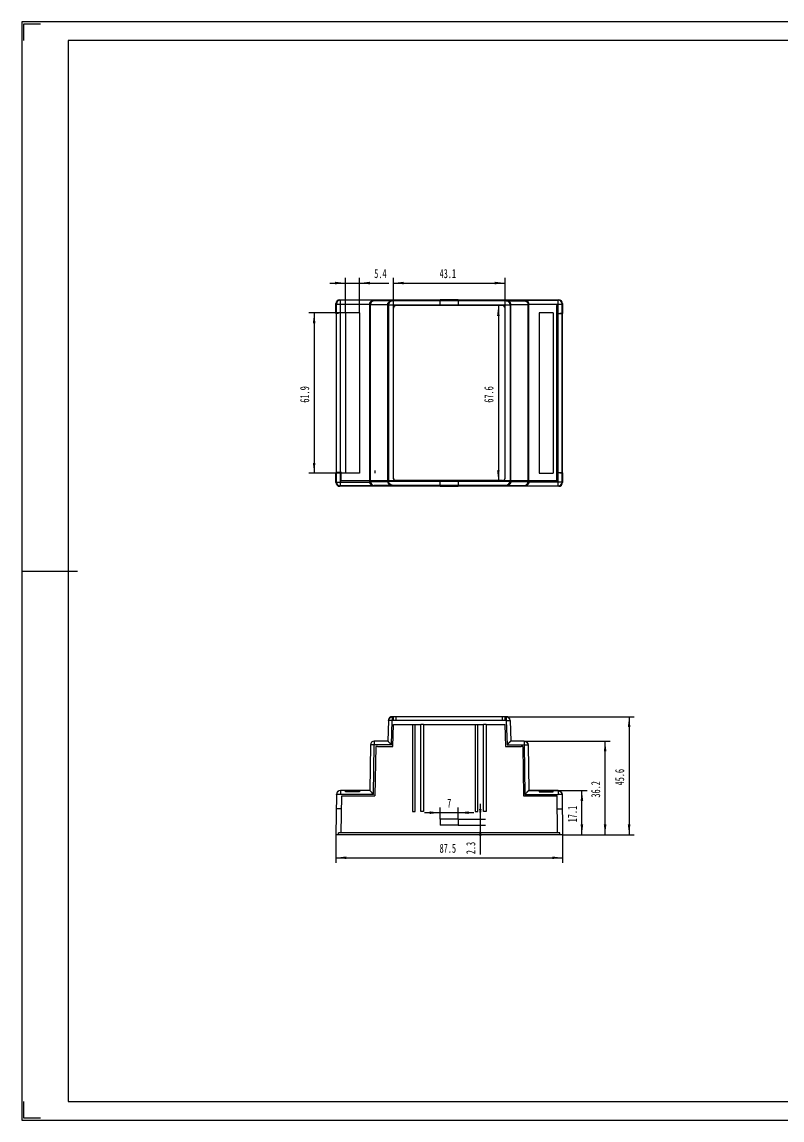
# Model space of a CAD drawing. Header units: millimetres. Extents: x 704 to 1304, y -297 to 126.
# Drawn here: x 703.5 to 997, y -297.3 to 126.5 of the extents above; entities that cross this region are included whole.
import ezdxf

# ---------------------------------------------------------------- set-up
doc = ezdxf.new("R2010")
doc.units = ezdxf.units.MM
doc.layers.get('0').update_dxf_attribs({"lineweight": 0})
for name, color, linetype, lineweight in [('CAXA4', 3, 'Continuous', 25), ('图框_内框线', 5, 'Continuous', 50), ('图框_外框线', 7, 'Continuous', 0), ('图框_角线', 5, 'Continuous', 140)]:
    doc.layers.add(name, color=color, linetype=linetype, lineweight=lineweight)
doc.styles.add('标准', font='', dxfattribs={"width": 0.667})
doc.styles.get('标准').set_extended_font_data('FangSong_GB2312')
doc.dimstyles.new('标准', dxfattribs={"dimtxt": 3.5, "dimasz": 4, "dimexe": 2, "dimexo": 0, "dimtad": 1, "dimdsep": 46, "dimtxsty": '标准', "dimcen": 0, "dimdle": 6, "dimazin": 2, "dimtfac": 1, "dimtdec": 3, "dimtmove": 0, "dimatfit": 3, "dimfxl": 0, "dimtolj": 1, "dimtzin": 0, "dimarcsym": 0})

# ---------------------------------------------------------------- blocks, each defined once
blk = doc.blocks.new('*CAXBLOCK01')
at = {"layer": 'CAXA4', "linetype": 'Continuous', "lineweight": 25}
for points in [[(816.33, 14.2), (815.83, 10.2), (816.83, 10.2)], [(816.33, -47.7), (815.83, -43.7), (816.83, -43.7)]]:
    blk.add_hatch(color=0, dxfattribs=at).paths.add_polyline_path(points, flags=0)
at = {"layer": 'CAXA4', "color": 0, "linetype": 'Continuous', "lineweight": 25}
for p, q in [((828.44, 14.2), (814.33, 14.2)), ((816.33, 14.2), (816.33, -47.7)), ((828.44, -47.7), (814.33, -47.7))]:
    blk.add_line(p, q, dxfattribs=at)
at = {"layer": 'CAXA4', "color": 0, "linetype": 'Continuous', "lineweight": 25, "insert": (810.91, -20.47), "char_height": 3.5, "attachment_point": 1, "rotation": 90, "style": '标准'}
blk.add_mtext('\\fFangSong_GB2312|b0|i0|p34;61.9', dxfattribs=at)
blk = doc.blocks.new('*CAXBLOCK12')
at = {"layer": 'CAXA4', "linetype": 'Continuous', "lineweight": 25}
for points in [[(828.44, 25.7), (824.44, 25.2), (824.44, 26.2)], [(833.84, 25.7), (837.84, 25.2), (837.84, 26.2)]]:
    blk.add_hatch(color=0, dxfattribs=at).paths.add_polyline_path(points, flags=0)
at = {"layer": 'CAXA4', "color": 0, "linetype": 'Continuous', "lineweight": 25}
for p, q in [((822.44, 25.7), (845.19, 25.7)), ((828.44, 14.2), (828.44, 27.7)), ((833.84, 14.2), (833.84, 27.7))]:
    blk.add_line(p, q, dxfattribs=at)
at = {"layer": 'CAXA4', "color": 0, "linetype": 'Continuous', "lineweight": 25, "insert": (839.52, 31.12), "char_height": 3.5, "attachment_point": 1, "style": '标准'}
blk.add_mtext('\\fFangSong_GB2312|b0|i0|p34;5.4', dxfattribs=at)
blk = doc.blocks.new('*CAXBLOCK23')
at = {"layer": 'CAXA4', "linetype": 'Continuous', "lineweight": 25}
for points in [[(846.94, 25.7), (850.94, 25.2), (850.94, 26.2)], [(890.04, 25.7), (886.04, 25.2), (886.04, 26.2)]]:
    blk.add_hatch(color=0, dxfattribs=at).paths.add_polyline_path(points, flags=0)
at = {"layer": 'CAXA4', "color": 0, "linetype": 'Continuous', "lineweight": 25}
for p, q in [((846.94, 16.05), (846.94, 27.7)), ((846.94, 25.7), (890.04, 25.7)), ((890.04, 16.05), (890.04, 27.7))]:
    blk.add_line(p, q, dxfattribs=at)
at = {"layer": 'CAXA4', "color": 0, "linetype": 'Continuous', "lineweight": 25, "insert": (864.77, 31.12), "char_height": 3.5, "attachment_point": 1, "style": '标准'}
blk.add_mtext('\\fFangSong_GB2312|b0|i0|p34;43.1', dxfattribs=at)
blk = doc.blocks.new('*CAXBLOCK34')
at = {"layer": 'CAXA4', "linetype": 'Continuous', "lineweight": 25}
for points in [[(887.44, 17.05), (886.94, 13.05), (887.94, 13.05)], [(887.44, -50.55), (886.94, -46.55), (887.94, -46.55)]]:
    blk.add_hatch(color=0, dxfattribs=at).paths.add_polyline_path(points, flags=0)
at = {"layer": 'CAXA4', "color": 0, "linetype": 'Continuous', "lineweight": 25}
for p, q in [((889.04, 17.05), (885.44, 17.05)), ((887.44, 17.05), (887.44, -50.55)), ((889.04, -50.55), (885.44, -50.55))]:
    blk.add_line(p, q, dxfattribs=at)
at = {"layer": 'CAXA4', "color": 0, "linetype": 'Continuous', "lineweight": 25, "insert": (882.02, -20.47), "char_height": 3.5, "attachment_point": 1, "rotation": 90, "style": '标准'}
blk.add_mtext('\\fFangSong_GB2312|b0|i0|p34;67.6', dxfattribs=at)
blk = doc.blocks.new('*CAXBLOCK45')
at = {"layer": 'CAXA4', "linetype": 'Continuous', "lineweight": 25}
for points in [[(919.7, -170.16), (920.2, -174.16), (919.2, -174.16)], [(919.7, -187.26), (920.2, -183.26), (919.2, -183.26)]]:
    blk.add_hatch(color=0, dxfattribs=at).paths.add_polyline_path(points, flags=0)
at = {"layer": 'CAXA4', "color": 0, "linetype": 'Continuous', "lineweight": 25}
for p, q in [((899.19, -170.16), (921.7, -170.16)), ((919.7, -187.26), (919.7, -170.16)), ((912.24, -187.26), (921.7, -187.26))]:
    blk.add_line(p, q, dxfattribs=at)
at = {"layer": 'CAXA4', "color": 0, "linetype": 'Continuous', "lineweight": 25, "insert": (914.28, -182.43), "char_height": 3.5, "attachment_point": 1, "rotation": 90, "style": '标准'}
blk.add_mtext('\\fFangSong_GB2312|b0|i0|p34;17.1', dxfattribs=at)
blk = doc.blocks.new('*CAXBLOCK56')
at = {"layer": 'CAXA4', "linetype": 'Continuous', "lineweight": 25}
for points in [[(928.66, -151.06), (929.16, -155.06), (928.16, -155.06)], [(928.66, -187.26), (929.16, -183.26), (928.16, -183.26)]]:
    blk.add_hatch(color=0, dxfattribs=at).paths.add_polyline_path(points, flags=0)
at = {"layer": 'CAXA4', "color": 0, "linetype": 'Continuous', "lineweight": 25}
for p, q in [((897.44, -151.06), (930.66, -151.06)), ((928.66, -187.26), (928.66, -151.06)), ((912.24, -187.26), (930.66, -187.26))]:
    blk.add_line(p, q, dxfattribs=at)
at = {"layer": 'CAXA4', "color": 0, "linetype": 'Continuous', "lineweight": 25, "insert": (923.24, -172.88), "char_height": 3.5, "attachment_point": 1, "rotation": 90, "style": '标准'}
blk.add_mtext('\\fFangSong_GB2312|b0|i0|p34;36.2', dxfattribs=at)
blk = doc.blocks.new('*CAXBLOCK67')
at = {"layer": 'CAXA4', "linetype": 'Continuous', "lineweight": 25}
for points in [[(937.93, -141.66), (937.43, -145.66), (938.43, -145.66)], [(937.93, -187.26), (937.43, -183.26), (938.43, -183.26)]]:
    blk.add_hatch(color=0, dxfattribs=at).paths.add_polyline_path(points, flags=0)
at = {"layer": 'CAXA4', "color": 0, "linetype": 'Continuous', "lineweight": 25}
for p, q in [((890.49, -141.66), (939.93, -141.66)), ((937.93, -141.66), (937.93, -187.26)), ((912.24, -187.26), (939.93, -187.26))]:
    blk.add_line(p, q, dxfattribs=at)
at = {"layer": 'CAXA4', "color": 0, "linetype": 'Continuous', "lineweight": 25, "insert": (932.51, -168.18), "char_height": 3.5, "attachment_point": 1, "rotation": 90, "style": '标准'}
blk.add_mtext('\\fFangSong_GB2312|b0|i0|p34;45.6', dxfattribs=at)
blk = doc.blocks.new('*CAXBLOCK78')
at = {"layer": 'CAXA4', "linetype": 'Continuous', "lineweight": 25}
for points in [[(824.74, -196.11), (828.74, -196.61), (828.74, -195.61)], [(912.24, -196.11), (908.24, -196.61), (908.24, -195.61)]]:
    blk.add_hatch(color=0, dxfattribs=at).paths.add_polyline_path(points, flags=0)
at = {"layer": 'CAXA4', "color": 0, "linetype": 'Continuous', "lineweight": 25}
for p, q in [((824.74, -187.26), (824.74, -198.11)), ((912.24, -187.26), (912.24, -198.11)), ((824.74, -196.11), (912.24, -196.11))]:
    blk.add_line(p, q, dxfattribs=at)
at = {"layer": 'CAXA4', "color": 0, "linetype": 'Continuous', "lineweight": 25, "insert": (864.77, -190.69), "char_height": 3.5, "attachment_point": 1, "style": '标准'}
blk.add_mtext('\\fFangSong_GB2312|b0|i0|p34;87.5', dxfattribs=at)
blk = doc.blocks.new('*CAXBLOCK89')
at = {"layer": 'CAXA4', "linetype": 'Continuous', "lineweight": 25}
for points in [[(864.99, -178.71), (860.99, -178.21), (860.99, -179.21)], [(871.99, -178.71), (875.99, -178.21), (875.99, -179.21)]]:
    blk.add_hatch(color=0, dxfattribs=at).paths.add_polyline_path(points, flags=0)
at = {"layer": 'CAXA4', "color": 0, "linetype": 'Continuous', "lineweight": 25}
for p, q in [((864.99, -181.26), (864.99, -176.71)), ((871.99, -181.26), (871.99, -176.71)), ((877.99, -178.71), (858.99, -178.71))]:
    blk.add_line(p, q, dxfattribs=at)
at = {"layer": 'CAXA4', "color": 0, "linetype": 'Continuous', "lineweight": 25, "insert": (867.69, -173.29), "char_height": 3.5, "attachment_point": 1, "style": '标准'}
blk.add_mtext('\\fFangSong_GB2312|b0|i0|p34;7', dxfattribs=at)
blk = doc.blocks.new('*CAXBLOCK910')
at = {"layer": 'CAXA4', "linetype": 'Continuous', "lineweight": 25}
for points in [[(880.48, -181.26), (879.98, -177.26), (880.98, -177.26)], [(880.48, -183.56), (879.98, -187.56), (880.98, -187.56)]]:
    blk.add_hatch(color=0, dxfattribs=at).paths.add_polyline_path(points, flags=0)
at = {"layer": 'CAXA4', "color": 0, "linetype": 'Continuous', "lineweight": 25}
for p, q in [((880.48, -175.26), (880.48, -194.91)), ((871.99, -181.26), (882.48, -181.26)), ((871.99, -183.56), (882.48, -183.56))]:
    blk.add_line(p, q, dxfattribs=at)
at = {"layer": 'CAXA4', "color": 0, "linetype": 'Continuous', "lineweight": 25, "insert": (875.06, -194.73), "char_height": 3.5, "attachment_point": 1, "rotation": 90, "style": '标准'}
blk.add_mtext('\\fFangSong_GB2312|b0|i0|p34;2.3', dxfattribs=at)

msp = doc.modelspace()

# ---------------------------------------------------------------- linework, layer by layer
at = {"color": 0, "linetype": 'Continuous', "lineweight": 25}
for p, q in [((824.743, 14.003), (824.743, 17.753)), ((824.743, 17.753), (824.943, 17.594)), ((824.943, -51.089), (824.943, 17.594)), ((824.943, 17.594), (837.793, 17.594)), ((826.242, 19.253), (826.443, 19.094)), ((826.242, 19.253), (910.743, 19.253)), ((826.443, -52.589), (826.443, 19.094)), ((839.271, 19.094), (826.443, 19.094)), ((837.793, -51.089), (837.793, 17.594)), ((837.793, 17.579), (838.043, 17.4)), ((838.043, -50.895), (838.043, 17.4)), ((838.043, 17.4), (844.743, 17.4)), ((839.271, 19.094), (839.543, 18.9)), ((846.196, 18.9), (839.543, 18.9)), ((844.743, -50.895), (844.743, 17.4)), ((844.743, 17.386), (844.994, 17.305)), ((844.994, 17.305), (844.994, -50.799)), ((844.994, 17.305), (891.991, 17.305)), ((846.196, 18.9), (846.493, 18.805)), ((890.492, 18.805), (846.493, 18.805)), ((889.043, 17.053), (847.943, 17.053)), ((854.293, 17.111), (855.293, 17.111)), ((858.493, 17.111), (857.493, 17.111)), ((864.993, 17.142), (864.993, 19.215)), ((864.993, 19.215), (871.993, 19.215)), ((871.993, 19.192), (864.993, 19.192)), ((871.993, 17.165), (864.993, 17.165)), ((864.993, 17.142), (871.993, 17.142)), ((871.993, 19.215), (871.993, 17.142)), ((878.493, 17.111), (879.493, 17.111)), ((882.693, 17.111), (881.693, 17.111)), ((890.492, 18.805), (890.789, 18.9)), ((890.789, 18.9), (897.442, 18.9)), ((892.243, 17.386), (891.991, 17.305)), ((891.991, 17.305), (891.991, -50.799)), ((892.242, 17.4), (898.942, 17.4)), ((892.243, -50.895), (892.243, 17.4)), ((897.442, 18.9), (897.714, 19.094)), ((897.714, 19.094), (910.542, 19.094)), ((899.193, 17.579), (898.942, 17.4)), ((898.942, -50.895), (898.942, 17.4)), ((899.192, 17.594), (912.042, 17.594)), ((899.193, -51.089), (899.193, 17.594)), ((909.999, 17.05), (910.182, 17.195)), ((909.999, -50.544), (909.999, 17.05)), ((910.182, 17.195), (910.182, 13.995)), ((910.542, 19.094), (910.743, 19.253)), ((910.542, -52.589), (910.542, 19.094)), ((912.243, 17.753), (912.042, 17.594)), ((912.042, -51.089), (912.042, 17.594)), ((912.243, 17.753), (912.243, 14.003)), ((824.871, 13.903), (824.743, 14.003)), ((825.793, 14.003), (824.743, 14.003)), ((824.871, 13.903), (824.871, -47.397)), ((828.443, 14.203), (828.443, -47.697)), ((833.843, 14.203), (828.443, 14.203)), ((833.843, 14.203), (833.843, -47.697)), ((846.943, -49.562), (846.943, 16.053)), ((890.043, -49.547), (890.043, 16.053)), ((908.543, 14.203), (903.143, 14.203)), ((903.143, 14.203), (903.143, -47.697)), ((908.543, 14.203), (908.543, -47.697)), ((910.182, 13.995), (910.064, 13.903)), ((910.064, 13.903), (912.114, 13.903)), ((910.064, 13.903), (910.064, -47.397)), ((910.182, 13.995), (911.193, 13.995)), ((912.243, 14.003), (911.193, 14.003)), ((912.114, 13.903), (912.243, 14.003)), ((912.114, 13.903), (912.114, -47.397)), ((824.871, -47.397), (824.743, -47.497)), ((824.743, -51.247), (824.743, -47.497)), ((824.743, -47.497), (825.793, -47.497)), ((826.921, -47.397), (824.871, -47.397)), ((826.803, -47.489), (825.793, -47.489)), ((826.803, -47.489), (826.921, -47.397)), ((826.803, -50.689), (826.803, -47.489)), ((826.803, -50.689), (826.986, -50.544)), ((910.182, -50.689), (826.803, -50.689)), ((833.843, -47.697), (828.443, -47.697)), ((839.814, -46.647), (839.814, -47.647)), ((844.994, -50.799), (844.743, -50.88)), ((844.994, -50.799), (891.991, -50.799)), ((889.043, -50.547), (847.943, -50.547)), ((854.293, -50.606), (855.293, -50.606)), ((858.493, -50.606), (857.493, -50.606)), ((864.993, -50.636), (871.993, -50.636)), ((864.993, -52.71), (864.993, -50.636)), ((871.993, -50.659), (864.993, -50.659)), ((871.993, -50.636), (871.993, -52.71)), ((878.493, -50.606), (879.493, -50.606)), ((882.693, -50.606), (881.693, -50.606)), ((891.991, -50.799), (892.243, -50.88)), ((903.143, -47.697), (908.543, -47.697)), ((909.999, -50.544), (910.182, -50.689)), ((910.064, -47.397), (912.114, -47.397)), ((910.182, -47.489), (910.064, -47.397)), ((911.193, -47.489), (910.182, -47.489)), ((910.182, -47.489), (910.182, -50.689)), ((911.193, -47.497), (912.243, -47.497)), ((912.114, -47.397), (912.243, -47.497)), ((912.243, -47.497), (912.243, -51.247)), ((824.943, -51.089), (824.743, -51.247)), ((824.943, -51.089), (837.793, -51.089)), ((826.242, -52.747), (826.443, -52.589)), ((910.743, -52.747), (826.242, -52.747)), ((839.271, -52.589), (826.443, -52.589)), ((838.043, -50.895), (837.793, -51.074)), ((838.043, -50.895), (844.743, -50.895)), ((839.271, -52.589), (839.543, -52.395)), ((846.196, -52.395), (839.543, -52.395)), ((846.196, -52.395), (846.493, -52.299)), ((846.493, -52.299), (890.492, -52.299)), ((871.993, -52.686), (864.993, -52.686)), ((864.993, -52.71), (871.993, -52.71)), ((890.492, -52.299), (890.789, -52.395)), ((890.789, -52.395), (897.442, -52.395)), ((892.242, -50.895), (898.942, -50.895)), ((897.442, -52.395), (897.714, -52.589)), ((897.714, -52.589), (910.542, -52.589)), ((898.942, -50.895), (899.193, -51.074)), ((912.042, -51.089), (899.192, -51.089)), ((910.542, -52.589), (910.743, -52.747)), ((912.042, -51.089), (912.243, -51.247)), ((844.994, -143.112), (844.743, -151.06)), ((846.196, -152.544), (846.493, -143.144)), ((846.493, -141.66), (846.493, -143.144)), ((846.943, -141.66), (846.493, -141.66)), ((890.492, -143.144), (846.493, -143.144)), ((846.943, -143.16), (846.943, -141.66)), ((847.943, -141.66), (846.943, -141.66)), ((890.043, -143.16), (846.943, -143.16)), ((847.943, -143.16), (847.943, -141.66)), ((890.492, -141.66), (847.943, -141.66)), ((889.043, -143.16), (889.043, -141.66)), ((890.043, -143.16), (890.043, -141.66)), ((890.492, -141.66), (890.492, -143.144)), ((890.492, -143.144), (890.789, -152.544)), ((891.991, -143.112), (892.243, -151.06)), ((846.729, -153.11), (846.996, -144.66)), ((846.996, -144.66), (854.293, -144.66)), ((854.293, -144.66), (854.293, -178.26)), ((854.293, -144.66), (855.293, -144.66)), ((855.293, -178.26), (855.293, -144.66)), ((855.293, -144.66), (857.493, -144.66)), ((857.493, -178.26), (857.493, -144.66)), ((858.493, -144.66), (857.493, -144.66)), ((858.493, -144.66), (858.493, -178.26)), ((858.493, -144.66), (878.493, -144.66)), ((878.493, -144.66), (878.493, -178.26)), ((878.493, -144.66), (879.493, -144.66)), ((879.493, -178.26), (879.493, -144.66)), ((879.493, -144.66), (881.693, -144.66)), ((881.693, -178.26), (881.693, -144.66)), ((882.693, -144.66), (881.693, -144.66)), ((882.693, -144.66), (882.693, -178.26)), ((882.693, -144.66), (889.989, -144.66)), ((889.989, -144.66), (890.256, -153.11)), ((838.043, -152.538), (837.793, -170.16)), ((839.271, -171.644), (839.543, -152.544)), ((839.543, -151.06), (839.543, -152.544)), ((844.743, -151.06), (839.543, -151.06)), ((846.196, -152.544), (839.543, -152.544)), ((890.789, -152.544), (897.442, -152.544)), ((897.442, -151.06), (892.242, -151.06)), ((897.442, -151.06), (897.442, -152.544)), ((897.442, -152.544), (897.714, -171.644)), ((898.942, -152.538), (899.193, -170.16)), ((840.085, -153.11), (839.814, -172.21)), ((840.793, -153.11), (840.085, -153.11)), ((840.793, -153.11), (846.729, -153.11)), ((890.256, -153.11), (896.193, -153.11)), ((896.9, -153.11), (896.193, -153.11)), ((896.9, -153.11), (897.171, -172.21)), ((824.943, -171.64), (824.743, -187.26)), ((826.443, -170.16), (826.443, -171.644)), ((837.793, -170.16), (826.443, -170.16)), ((839.271, -171.644), (826.443, -171.644)), ((826.803, -186.46), (826.986, -172.21)), ((826.986, -172.21), (839.814, -172.21)), ((828.443, -170.66), (828.443, -170.16)), ((833.843, -170.66), (828.443, -170.66)), ((833.843, -170.16), (833.843, -170.66)), ((897.171, -172.21), (909.999, -172.21)), ((897.714, -171.644), (910.542, -171.644)), ((910.542, -170.16), (899.192, -170.16)), ((903.143, -170.16), (903.143, -170.66)), ((903.143, -170.66), (908.543, -170.66)), ((908.543, -170.66), (908.543, -170.16)), ((909.999, -172.21), (910.182, -186.46)), ((910.542, -170.16), (910.542, -171.644)), ((912.042, -171.64), (912.243, -187.26)), ((826.921, -177.26), (824.871, -177.26)), ((910.064, -177.26), (912.114, -177.26)), ((854.293, -178.26), (855.293, -178.26)), ((858.493, -178.26), (857.493, -178.26)), ((871.993, -181.26), (864.993, -181.26)), ((864.993, -181.26), (864.993, -183.56)), ((871.993, -181.26), (871.993, -183.56)), ((878.493, -178.26), (879.493, -178.26)), ((882.693, -178.26), (881.693, -178.26)), ((825.793, -187.26), (825.793, -186.46)), ((911.193, -186.46), (825.793, -186.46)), ((871.993, -183.56), (864.993, -183.56)), ((911.193, -187.26), (911.193, -186.46)), ((912.243, -187.26), (824.743, -187.26))]:
    msp.add_line(p, q, dxfattribs=at)
for centre, radius, start, end in [((826.443, 17.594), 1.5, 90.00963, 179.99213), ((846.494, 17.305), 1.5, 90.03588, 179.99208), ((847.943, 16.053), 1, 89.99677, 180.00323), ((889.043, 16.053), 1, 359.99677, 90.00323), ((890.491, 17.305), 1.5, 0.0103, 89.96174), ((910.542, 17.594), 1.5, 0.00787, 89.99037), ((847.943, -49.547), 1, 179.99677, 270.00323), ((889.043, -49.547), 1, 269.99677, 0.00323), ((826.443, -51.088), 1.5, 180.00812, 269.98999), ((839.543, -50.894), 1.5, 180.00858, 269.98835), ((897.442, -50.894), 1.5, 270.01165, 359.99142), ((910.542, -51.088), 1.5, 270.01001, 359.99188), ((846.493, -143.16), 1.5, 90, 178.187), ((890.492, -143.16), 1.5, 1.813, 90), ((839.543, -152.56), 1.5, 90, 179.186), ((897.442, -152.56), 1.5, 0.814, 90), ((826.443, -171.66), 1.5, 90, 179.265), ((910.542, -171.66), 1.5, 0.735, 90)]:
    msp.add_arc(centre, radius, start, end, dxfattribs=at)
for centre, major_axis, start_param, end_param in [((826.243, 17.753), (1.176, -0.931), 2.240595, 3.811261), ((910.742, 17.753), (-1.176, -0.931), 2.4719243, 4.0425903), ((826.243, -51.247), (1.176, 0.931), 2.4719245, 4.0425903), ((910.742, -51.247), (1.176, -0.931), 5.3821877, 6.9528537)]:
    msp.add_ellipse(centre, major_axis=major_axis, ratio=0.9998661, start_param=start_param, end_param=end_param, dxfattribs=at)
for points, knots in [([(837.793, 17.579), (837.793, 17.69), (837.833, 17.921), (837.984, 18.246), (838.209, 18.551), (838.501, 18.818), (838.855, 19.026), (839.131, 19.093), (839.271, 19.094)], [0, 0, 0, 0, 0.3330389, 0.6911175, 1.0667028, 1.4626922, 1.870062, 2.2903444, 2.2903444, 2.2903444, 2.2903444]), ([(837.793, 17.594), (837.793, 17.71), (837.824, 17.948), (837.952, 18.292), (838.168, 18.607), (838.467, 18.866), (838.843, 19.047), (839.126, 19.093), (839.271, 19.094)], [0, 0, 0, 0, 0.3475181, 0.7124036, 1.0909204, 1.4808278, 1.8879809, 2.3253814, 2.3253814, 2.3253814, 2.3253814]), ([(844.743, 17.386), (844.743, 17.502), (844.77, 17.741), (844.894, 18.088), (845.105, 18.405), (845.4, 18.668), (845.771, 18.852), (846.051, 18.899), (846.196, 18.9)], [0, 0, 0, 0, 0.3500637, 0.7153538, 1.0935063, 1.4820637, 1.8865791, 2.3201661, 2.3201661, 2.3201661, 2.3201661]), ([(892.243, 17.386), (892.243, 17.502), (892.215, 17.741), (892.091, 18.088), (891.88, 18.405), (891.586, 18.668), (891.215, 18.852), (890.934, 18.899), (890.789, 18.9)], [0, 0, 0, 0, 0.3500637, 0.7153538, 1.0935063, 1.4820637, 1.8865791, 2.3201661, 2.3201661, 2.3201661, 2.3201661]), ([(899.192, 17.594), (899.192, 17.71), (899.161, 17.948), (899.033, 18.292), (898.817, 18.607), (898.518, 18.866), (898.142, 19.047), (897.86, 19.093), (897.714, 19.094)], [0, 0, 0, 0, 0.3475181, 0.7124036, 1.0909204, 1.4808278, 1.8879809, 2.3253814, 2.3253814, 2.3253814, 2.3253814]), ([(899.193, 17.579), (899.193, 17.69), (899.152, 17.921), (899.001, 18.246), (898.776, 18.551), (898.484, 18.818), (898.13, 19.026), (897.854, 19.093), (897.714, 19.094)], [0, 0, 0, 0, 0.3330389, 0.6911175, 1.0667028, 1.4626922, 1.870062, 2.2903444, 2.2903444, 2.2903444, 2.2903444]), ([(847.943, -50.547), (847.831, -50.542), (847.622, -50.515), (847.343, -50.366), (847.128, -50.153), (846.98, -49.876), (846.947, -49.669), (846.943, -49.562)], [0, 0, 0, 0, 0.3338094, 0.6224887, 0.9321417, 1.2298412, 1.5495394, 1.5495394, 1.5495394, 1.5495394]), ([(837.793, -51.074), (837.793, -51.191), (837.82, -51.431), (837.948, -51.778), (838.163, -52.095), (838.463, -52.358), (838.84, -52.541), (839.125, -52.587), (839.271, -52.589)], [0, 0, 0, 0, 0.3511237, 0.7178415, 1.0984843, 1.4905776, 1.9001608, 2.3402946, 2.3402946, 2.3402946, 2.3402946]), ([(844.743, -50.88), (844.743, -50.991), (844.783, -51.221), (844.93, -51.546), (845.152, -51.85), (845.439, -52.118), (845.787, -52.326), (846.059, -52.393), (846.196, -52.395)], [0, 0, 0, 0, 0.332285, 0.6884904, 1.0633866, 1.4550253, 1.8584503, 2.270323, 2.270323, 2.270323, 2.270323]), ([(844.743, -50.895), (844.743, -51.01), (844.773, -51.247), (844.898, -51.59), (845.11, -51.905), (845.404, -52.165), (845.773, -52.347), (846.052, -52.393), (846.196, -52.395)], [0, 0, 0, 0, 0.346642, 0.7099539, 1.086044, 1.4723846, 1.8745712, 2.3055132, 2.3055132, 2.3055132, 2.3055132]), ([(892.243, -50.88), (892.242, -50.991), (892.203, -51.221), (892.055, -51.546), (891.833, -51.85), (891.546, -52.118), (891.198, -52.326), (890.927, -52.393), (890.789, -52.395)], [0, 0, 0, 0, 0.332285, 0.6884904, 1.0633866, 1.4550253, 1.8584503, 2.270323, 2.270323, 2.270323, 2.270323]), ([(892.242, -50.895), (892.242, -51.01), (892.212, -51.247), (892.087, -51.59), (891.875, -51.905), (891.581, -52.165), (891.212, -52.347), (890.933, -52.393), (890.789, -52.395)], [0, 0, 0, 0, 0.346642, 0.7099539, 1.086044, 1.4723846, 1.8745712, 2.3055132, 2.3055132, 2.3055132, 2.3055132]), ([(899.193, -51.074), (899.193, -51.191), (899.165, -51.431), (899.038, -51.778), (898.822, -52.095), (898.522, -52.358), (898.145, -52.541), (897.86, -52.587), (897.714, -52.589)], [0, 0, 0, 0, 0.3511237, 0.7178415, 1.0984843, 1.4905776, 1.9001608, 2.3402946, 2.3402946, 2.3402946, 2.3402946]), ([(846.493, -143.144), (846.404, -143.141), (846.227, -143.136), (845.965, -143.129), (845.753, -143.123), (845.593, -143.12), (845.482, -143.117), (845.379, -143.115), (845.286, -143.113), (845.204, -143.112), (845.143, -143.111), (845.1, -143.111), (845.073, -143.11), (845.05, -143.11), (845.031, -143.11), (845.016, -143.111), (845.006, -143.111), (845, -143.111), (844.997, -143.111), (844.995, -143.112), (844.994, -143.112), (844.994, -143.112)], [0, 0, 0, 0, 0.267417, 0.5325646, 0.7851541, 0.9035245, 1.0148971, 1.1179859, 1.2115049, 1.2941683, 1.3646905, 1.394997, 1.4217863, 1.4448981, 1.4641722, 1.4794489, 1.4905698, 1.4945237, 1.4973826, 1.4991335, 1.4998018, 1.4998018, 1.4998018, 1.4998018]), ([(890.492, -143.144), (890.646, -143.139), (890.943, -143.128), (891.336, -143.127), (891.684, -143.094), (891.838, -143.14), (891.99, -143.088), (891.991, -143.112)], [0, 0, 0, 0, 0.4634108, 0.881436, 1.2131801, 1.4261981, 1.4997342, 1.4997342, 1.4997342, 1.4997342]), ([(839.543, -152.544), (839.388, -152.542), (839.092, -152.536), (838.698, -152.542), (838.349, -152.515), (838.196, -152.564), (838.043, -152.514), (838.043, -152.538)], [0, 0, 0, 0, 0.4634743, 0.8815727, 1.2133832, 1.4264473, 1.5, 1.5, 1.5, 1.5]), ([(844.743, -151.06), (844.756, -151.072), (844.811, -151.124), (844.934, -151.251), (845.143, -151.461), (845.43, -151.756), (845.789, -152.126), (846.055, -152.396), (846.196, -152.544)], [0, 0, 0, 0, 0.0544897, 0.2294528, 0.5283711, 0.9432375, 1.4634561, 2.0776574, 2.0776574, 2.0776574, 2.0776574]), ([(844.743, -151.06), (844.76, -151.07), (844.829, -151.117), (844.969, -151.241), (845.186, -151.456), (845.467, -151.763), (845.806, -152.14), (846.062, -152.403), (846.196, -152.544)], [0, 0, 0, 0, 0.0621907, 0.2502746, 0.5580886, 0.9790348, 1.4962585, 2.0803419, 2.0803419, 2.0803419, 2.0803419]), ([(844.743, -151.06), (844.757, -151.073), (844.814, -151.127), (844.938, -151.254), (845.147, -151.466), (845.433, -151.76), (845.793, -152.127), (846.053, -152.4), (846.196, -152.544)], [0, 0, 0, 0, 0.058072, 0.2353579, 0.5350912, 0.9491107, 1.4670042, 2.0776034, 2.0776034, 2.0776034, 2.0776034]), ([(892.243, -151.06), (892.225, -151.07), (892.156, -151.117), (892.016, -151.241), (891.799, -151.456), (891.519, -151.763), (891.179, -152.14), (890.923, -152.403), (890.789, -152.544)], [0, 0, 0, 0, 0.0621907, 0.2502746, 0.5580886, 0.9790348, 1.4962585, 2.0803419, 2.0803419, 2.0803419, 2.0803419]), ([(892.243, -151.06), (892.229, -151.072), (892.174, -151.124), (892.051, -151.251), (891.843, -151.461), (891.555, -151.756), (891.196, -152.126), (890.93, -152.396), (890.789, -152.544)], [0, 0, 0, 0, 0.0544897, 0.2294528, 0.5283711, 0.9432375, 1.4634561, 2.0776574, 2.0776574, 2.0776574, 2.0776574]), ([(897.442, -152.544), (897.597, -152.542), (897.893, -152.536), (898.287, -152.542), (898.636, -152.515), (898.789, -152.564), (898.942, -152.514), (898.942, -152.538)], [0, 0, 0, 0, 0.4634743, 0.8815727, 1.2133832, 1.4264473, 1.5, 1.5, 1.5, 1.5]), ([(826.443, -171.644), (826.288, -171.642), (825.992, -171.636), (825.598, -171.643), (825.249, -171.617), (825.096, -171.665), (824.943, -171.616), (824.943, -171.64)], [0, 0, 0, 0, 0.4634793, 0.8815835, 1.2133993, 1.4264671, 1.500021, 1.500021, 1.500021, 1.500021]), ([(837.793, -170.16), (837.811, -170.17), (837.881, -170.217), (838.022, -170.341), (838.243, -170.556), (838.528, -170.862), (838.874, -171.239), (839.135, -171.502), (839.271, -171.644)], [0, 0, 0, 0, 0.0627367, 0.2530509, 0.5623304, 0.9876969, 1.5072992, 2.0983407, 2.0983407, 2.0983407, 2.0983407]), ([(837.793, -170.16), (837.806, -170.172), (837.863, -170.225), (837.988, -170.351), (838.201, -170.562), (838.493, -170.857), (838.859, -171.227), (839.128, -171.496), (839.271, -171.644)], [0, 0, 0, 0, 0.0552325, 0.2324085, 0.534745, 0.9533116, 1.4773613, 2.0956228, 2.0956228, 2.0956228, 2.0956228]), ([(837.793, -170.16), (837.807, -170.173), (837.865, -170.227), (837.992, -170.355), (838.205, -170.567), (838.497, -170.861), (838.862, -171.228), (839.126, -171.5), (839.271, -171.644)], [0, 0, 0, 0, 0.0588727, 0.2384956, 0.5416342, 0.9593922, 1.4810001, 2.0955657, 2.0955657, 2.0955657, 2.0955657]), ([(899.193, -170.16), (899.179, -170.172), (899.122, -170.225), (898.997, -170.351), (898.784, -170.562), (898.492, -170.857), (898.127, -171.227), (897.857, -171.496), (897.714, -171.644)], [0, 0, 0, 0, 0.0552325, 0.2324085, 0.534745, 0.9533116, 1.4773613, 2.0956228, 2.0956228, 2.0956228, 2.0956228]), ([(899.193, -170.16), (899.175, -170.17), (899.104, -170.217), (898.963, -170.341), (898.742, -170.556), (898.457, -170.862), (898.111, -171.239), (897.85, -171.502), (897.714, -171.644)], [0, 0, 0, 0, 0.0627367, 0.2530509, 0.5623304, 0.9876969, 1.5072992, 2.0983407, 2.0983407, 2.0983407, 2.0983407]), ([(912.042, -171.64), (912.042, -171.616), (911.889, -171.665), (911.736, -171.617), (911.387, -171.643), (910.993, -171.636), (910.697, -171.642), (910.542, -171.644)], [0, 0, 0, 0, 0.0735539, 0.2866217, 0.6184375, 1.0365417, 1.500021, 1.500021, 1.500021, 1.500021])]:
    msp.add_open_spline(points, degree=3, knots=knots, dxfattribs=at)
for points in [[(839.543, 18.9), (838.836, 18.9), (838.043, 18.107), (838.043, 17.4)], [(897.442, 18.9), (898.149, 18.9), (898.942, 18.107), (898.942, 17.4)], [(846.493, -52.299), (845.786, -52.299), (844.994, -51.506), (844.994, -50.799)], [(890.492, -52.299), (891.199, -52.299), (891.991, -51.506), (891.991, -50.799)], [(844.994, -143.112), (845.016, -142.417), (845.798, -141.66), (846.493, -141.66)], [(891.991, -143.112), (891.969, -142.417), (891.188, -141.66), (890.492, -141.66)], [(839.543, -151.06), (838.841, -151.06), (838.053, -151.836), (838.043, -152.538)], [(897.442, -151.06), (898.144, -151.06), (898.932, -151.836), (898.942, -152.538)], [(826.443, -170.16), (825.74, -170.16), (824.952, -170.938), (824.943, -171.64)], [(910.542, -170.16), (911.245, -170.16), (912.033, -170.938), (912.042, -171.64)]]:
    msp.add_open_spline(points, degree=3, dxfattribs=at)
at = {"layer": '图框_内框线', "color": 0, "linetype": 'Continuous', "lineweight": 25}
for points in [[(721.371, -290.205), (1296.451, -290.205), (1296.451, 119.343), (721.371, 119.343), (721.371, -290.205)], [(703.533, -85.431), (724.938, -85.431)]]:
    msp.add_lwpolyline(points, dxfattribs=at)
at = {"layer": '图框_外框线', "color": 0, "linetype": 'Continuous', "lineweight": 25}
msp.add_lwpolyline([(703.533, -297.34), (1303.586, -297.34), (1303.586, 126.478), (703.533, 126.478), (703.533, -297.34)], dxfattribs=at)
at = {"layer": '图框_角线', "color": 0, "linetype": 'Continuous', "lineweight": 25}
for points in [[(704.247, 119.343), (704.247, 125.765), (710.668, 125.765)], [(710.668, -296.626), (704.247, -296.626), (704.247, -290.205)]]:
    msp.add_lwpolyline(points, dxfattribs=at)

# ---------------------------------------------------------------- dimensions: what is measured, and where the dimension line sits
at = {"layer": 'CAXA4'}
for base, p1, p2, text, picture, middle in [((842.266, 25.695), (828.443, 14.203), (833.843, 14.203), '\\fFangSong_GB2312;5.4', '*CAXBLOCK12', (842.266, 28.718)), ((868.493, -178.71), (871.993, -181.26), (864.993, -181.26), '\\fFangSong_GB2312;7', '*CAXBLOCK89', (868.493, -175.687)), ((868.493, -196.107), (824.743, -187.26), (912.243, -187.26), '\\fFangSong_GB2312;87.5', '*CAXBLOCK78', (868.493, -193.085))]:
    dim = msp.add_linear_dim(base=base, p1=p1, p2=p2, text=text, dimstyle='标准', dxfattribs=at)
    dim.commit()
    dim.dimension.update_dxf_attribs({"geometry": picture, "text_midpoint": middle})
for base, p1, p2, angle, text, picture, middle in [((868.493, 25.695), (846.943, 16.053), (890.043, 16.053), 180, '\\fFangSong_GB2312;43.1', '*CAXBLOCK23', (868.493, 28.718)), ((887.44, -16.747), (889.043, 17.053), (889.043, -50.547), 270, '\\fFangSong_GB2312;67.6', '*CAXBLOCK34', (884.418, -16.747)), ((816.335, -16.747), (828.443, 14.203), (828.443, -47.697), 90, '\\fFangSong_GB2312;61.9', '*CAXBLOCK01', (813.312, -16.747)), ((937.93, -164.46), (890.492, -141.66), (912.243, -187.26), 270, '\\fFangSong_GB2312;45.6', '*CAXBLOCK67', (934.907, -164.46)), ((928.658, -169.16), (912.243, -187.26), (897.442, -151.06), 270, '\\fFangSong_GB2312;36.2', '*CAXBLOCK56', (925.636, -169.16)), ((919.703, -178.71), (912.243, -187.26), (899.192, -170.16), 270, '\\fFangSong_GB2312;17.1', '*CAXBLOCK45', (916.68, -178.71)), ((880.476, -191.983), (871.993, -181.26), (871.993, -183.56), 90, '\\fFangSong_GB2312;2.3', '*CAXBLOCK910', (877.453, -191.983))]:
    dim = msp.add_linear_dim(base=base, p1=p1, p2=p2, angle=angle, text=text, dimstyle='标准', dxfattribs=at)
    dim.commit()
    dim.dimension.update_dxf_attribs({"geometry": picture, "text_midpoint": middle})

doc.saveas('drawing.dxf')
